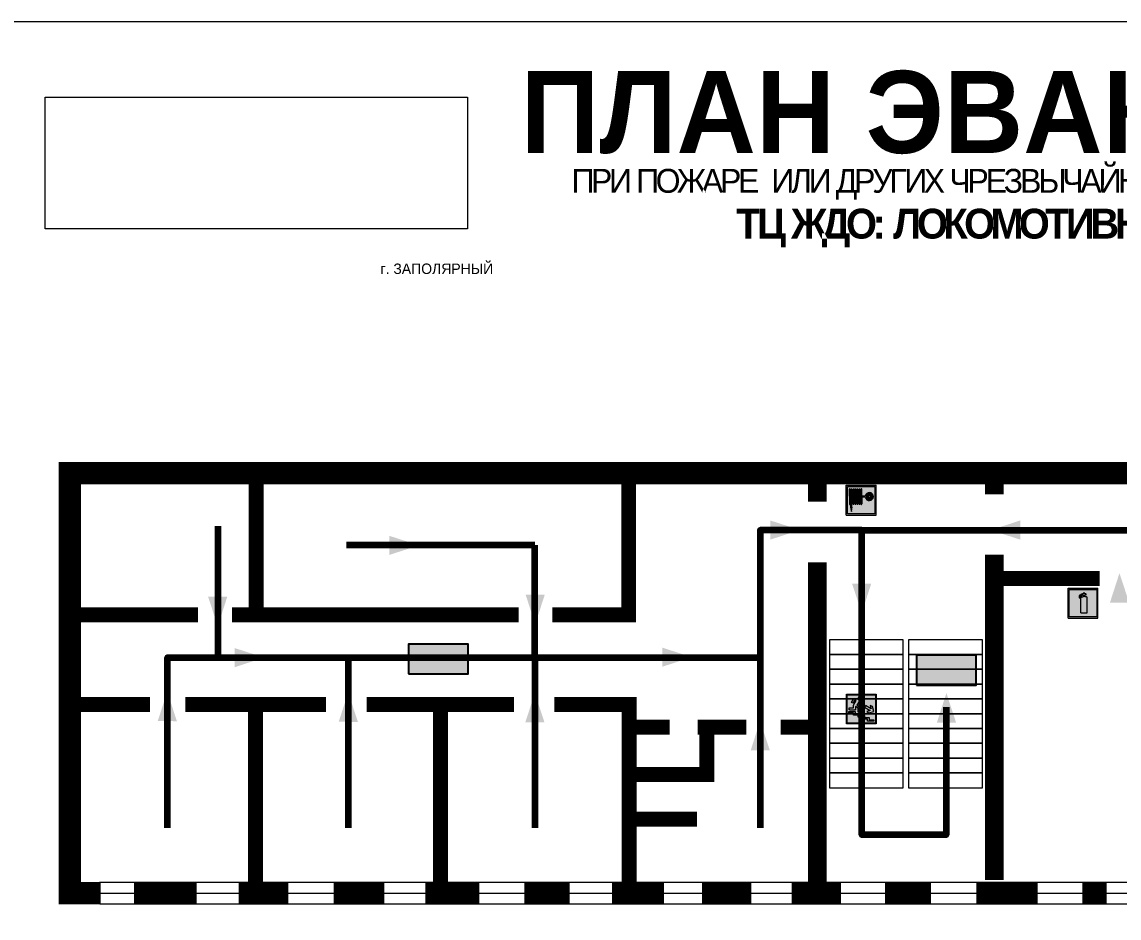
# Model space of a CAD drawing. Header units: millimetres. Extents: x 13114 to 67229, y 22859 to 38520.
# Drawn here: x 26208.4 to 26502.2, y 36500.5 to 36740.6 of the extents above; entities that cross this region are included whole.
import ezdxf

# ---------------------------------------------------------------- set-up
doc = ezdxf.new("R2010")
doc.units = ezdxf.units.MM
doc.layers.add('План_Штампы', color=7, linetype='Continuous')
doc.styles.add('обычный', font='arial.ttf')
picture_1 = doc.add_image_def('image1.jpg', size_in_pixel=(337, 105))

# ---------------------------------------------------------------- blocks, each defined once
blk = doc.blocks.new('A$C7B4425F7')
at = {"true_color": 0xffffff}
blk.add_hatch(color=7, dxfattribs=at).paths.add_polyline_path([(0, 0), (-16, 0), (-16, -8), (0, -8)])
h = blk.add_hatch(color=126)
h.paths.add_polyline_path([(-0.2, -0.2), (-15.8, -0.2), (-15.8, -7.8), (-0.2, -7.8)])
h.paths.add_polyline_path([(-11.76, -2.03), (-11.76, -3.66), (-11.17, -3.66, -0.568275), (-11.17, -6.18), (-12.58, -6.18), (-12.58, -2.03)], flags=16)
h.paths.add_polyline_path([(-13.33, -4.12, -0.495768), (-13.59, -6.18), (-15.03, -6.18), (-15.03, -2.03), (-13.59, -2.03, -0.487973)], flags=16)
h.paths.add_polyline_path([(-10.25, -2.03), (-9.48, -2.03), (-9.48, -6.18), (-10.25, -6.18)], flags=16)
h.paths.add_polyline_path([(-13.84, -3.69), (-14.24, -3.69), (-14.24, -3.03), (-13.9, -3.03, -0.692621)], flags=0)
h.paths.add_polyline_path([(-9.15, -2.03), (-8.4, -2.03), (-8.04, -3.07), (-7.68, -2.03), (-6.93, -2.03), (-7.64, -4.1), (-6.93, -6.18), (-7.68, -6.18), (-8.04, -5.14), (-8.4, -6.18), (-9.15, -6.18), (-8.44, -4.1)], flags=16)
h.paths.add_polyline_path([(-11.76, -4.46), (-11.42, -4.46, -0.692621), (-11.36, -5.12), (-11.76, -5.12)], flags=0)
h.paths.add_polyline_path([(-13.9, -5.2), (-14.24, -5.2), (-14.24, -4.55), (-13.84, -4.55, -0.708038)], flags=0)
edge = h.paths.add_edge_path(flags=16)
edge.add_ellipse((-5.51, -4.08), major_axis=(0, 2.05), ratio=0.586184, start_angle=0, end_angle=360)
edge = h.paths.add_edge_path(flags=0)
edge.add_ellipse((-5.51, -4.08), major_axis=(0, 1.14), ratio=0.454828, start_angle=0, end_angle=360)
h.paths.add_polyline_path([(-4.13, -4.96, 0.377264), (-3.48, -4.52, 0.0555), (-3.16, -2.03), (-1.66, -2.03), (-1.66, -4.96), (-0.96, -4.96), (-0.96, -7.01), (-1.75, -7.01), (-1.75, -6.18), (-3.3, -6.18), (-3.3, -7.02), (-4.13, -7.02)], flags=16)
h.paths.add_polyline_path([(-2.73, -2.91), (-2.28, -2.91), (-2.28, -4.96), (-3.05, -4.96, 0.079136)], flags=0)
at = {"color": 126}
blk.add_lwpolyline([(-16, -8), (0, -8), (0, 0), (-16, 0)], close=True, dxfattribs=at)
blk = doc.blocks.new('A$C32E8229D')
at = {"true_color": 0xffffff}
blk.add_hatch(color=7, dxfattribs=at).paths.add_polyline_path([(0, 0), (0, -8), (16, -8), (16, 0)])
h = blk.add_hatch(color=126)
h.paths.add_polyline_path([(0.2, -0.2), (15.8, -0.2), (15.8, -7.8), (0.2, -7.8)])
h.paths.add_polyline_path([(13.49, -2.05), (12.08, -2.05), (11.37, -2.63, 0.162397), (11.29, -2.84), (11.29, -3.63), (10.35, -3.63), (10.35, -4.05), (11.68, -4.05), (11.68, -3.48), (12.26, -4.28), (11.29, -5.1), (11.29, -6.78), (11.85, -6.78), (11.85, -5.44), (12.8, -4.64), (12.8, -5.94), (14.46, -5.94), (14.46, -5.39), (13.45, -5.39), (13.45, -3.97), (12.46, -2.59), (13.15, -2.59), (13.69, -3.34), (14.18, -3)], flags=16)
h.paths.add_polyline_path([(10.74, -1.82, 1), (11.8, -1.82, 1)], flags=16)
h.paths.add_polyline_path([(9.39, -3.59), (5.99, -3.59), (6.56, -3.03), (5.91, -3.03), (5.1, -3.83), (5.91, -4.64), (6.56, -4.64), (5.99, -4.09), (9.39, -4.09)], flags=16)
h.paths.add_polyline_path([(4.29, -1.08), (1.72, -1.08), (1.72, -6.6), (4.29, -6.6)], flags=16)
at = {"color": 126}
blk.add_lwpolyline([(16, -8), (0, -8), (0, 0), (16, 0)], close=True, dxfattribs=at)
blk = doc.blocks.new('вниз')
at = {"lineweight": 0, "true_color": 0xffffff}
h = blk.add_hatch(color=7, dxfattribs=at)
h.dxf.hatch_style = 1
h.paths.add_polyline_path([(40994.51, -4472.22), (40986.51, -4472.22), (40986.51, -4480.22), (40994.51, -4480.22)])
h.paths.add_polyline_path([(40994.31, -4472.42), (40994.31, -4480.01), (40986.71, -4480.01), (40986.71, -4472.42)], flags=16)
h.paths.add_polyline_path([(40988.43, -4473.53), (40989.43, -4473.53), (40990.19, -4473.96), (40990.19, -4474.6), (40991, -4474.6), (40991, -4475.06), (40989.73, -4475.06), (40989.73, -4474.46), (40989.3, -4475.18), (40990.17, -4475.7), (40990.17, -4477.11), (40989.63, -4477.11), (40989.63, -4476.01), (40988.94, -4475.59), (40988.94, -4476.46), (40988.94, -4476.46), (40987.47, -4476.46), (40987.26, -4476.46), (40987.26, -4475.92), (40988.4, -4475.92), (40988.4, -4475.2), (40989.1, -4473.99), (40988.66, -4473.99), (40988.24, -4474.7), (40987.86, -4474.47), (40988.41, -4473.56)], flags=0)
h.paths.add_polyline_path([(40990.55, -4473.29, -1), (40989.69, -4473.29, -1)], flags=0)
h.paths.add_polyline_path([(40988.85, -4476.89), (40988.85, -4477.43), (40990.1, -4477.43), (40990.1, -4477.99), (40991.34, -4477.99), (40991.34, -4478.54), (40992.59, -4478.54), (40992.59, -4479.09), (40993.83, -4479.09), (40993.83, -4479.52), (40992.17, -4479.52), (40992.17, -4478.97), (40990.91, -4478.97), (40990.91, -4478.41), (40989.68, -4478.41), (40989.68, -4477.86), (40988.43, -4477.86), (40988.43, -4477.31), (40987.6, -4477.31), (40987.18, -4477.31), (40987.18, -4476.89)], flags=0)
h.paths.add_polyline_path([(40991.61, -4475.33), (40993.12, -4476.2), (40992.9, -4475.27), (40993.48, -4475.6), (40993.83, -4476.88), (40992.56, -4477.22), (40991.97, -4476.88), (40992.9, -4476.61), (40991.38, -4475.74), (40991.58, -4475.39)], flags=0)
h.paths.add_polyline_path([(40990.19, -4473.96), (40989.43, -4473.53), (40988.43, -4473.53), (40988.41, -4473.56), (40987.86, -4474.47), (40988.24, -4474.7), (40988.66, -4473.99), (40989.1, -4473.99), (40988.4, -4475.2), (40988.4, -4475.92), (40987.26, -4475.92), (40987.26, -4476.46), (40987.47, -4476.46), (40988.94, -4476.46), (40988.94, -4476.27), (40988.94, -4475.59), (40989.63, -4476.01), (40989.63, -4477.11), (40990.17, -4477.11), (40990.17, -4475.7), (40989.3, -4475.18), (40989.73, -4474.46), (40989.73, -4475.06), (40991, -4475.06), (40991, -4474.6), (40990.19, -4474.6)], flags=0)
h.paths.add_polyline_path([(40990.55, -4473.29, 1), (40989.69, -4473.29, 1)], flags=0)
h.paths.add_polyline_path([(40991.61, -4475.33), (40991.58, -4475.39), (40991.38, -4475.74), (40992.9, -4476.61), (40991.97, -4476.88), (40992.56, -4477.22), (40993.83, -4476.88), (40993.48, -4475.6), (40992.9, -4475.27), (40993.12, -4476.2)], flags=0)
h.paths.add_polyline_path([(40990.1, -4477.43), (40988.85, -4477.43), (40988.85, -4476.89), (40987.18, -4476.89), (40987.18, -4477.31), (40987.6, -4477.31), (40988.43, -4477.31), (40988.43, -4477.86), (40989.68, -4477.86), (40989.68, -4478.41), (40990.91, -4478.41), (40990.91, -4478.97), (40992.17, -4478.97), (40992.17, -4479.52), (40993.83, -4479.52), (40993.83, -4479.09), (40992.59, -4479.09), (40992.59, -4478.54), (40991.34, -4478.54), (40991.34, -4477.99), (40990.1, -4477.99)], flags=0)
at = {"lineweight": 0}
h = blk.add_hatch(color=126, dxfattribs=at)
h.dxf.hatch_style = 1
h.paths.add_polyline_path([(40994.31, -4472.42), (40986.71, -4472.42), (40986.71, -4480.01), (40994.31, -4480.01)])
h.paths.add_polyline_path([(40988.43, -4473.53), (40989.43, -4473.53), (40990.19, -4473.96), (40990.19, -4474.6), (40991, -4474.6), (40991, -4475.06), (40989.73, -4475.06), (40989.73, -4474.46), (40989.3, -4475.18), (40990.17, -4475.7), (40990.17, -4477.11), (40989.63, -4477.11), (40989.63, -4476.01), (40988.94, -4475.59), (40988.94, -4476.46), (40988.94, -4476.46), (40987.47, -4476.46), (40987.26, -4476.46), (40987.26, -4475.92), (40988.4, -4475.92), (40988.4, -4475.2), (40989.1, -4473.99), (40988.66, -4473.99), (40988.24, -4474.7), (40987.86, -4474.47), (40988.41, -4473.56)], flags=16)
h.paths.add_polyline_path([(40990.55, -4473.29, -1), (40989.69, -4473.29, -1)], flags=16)
h.paths.add_polyline_path([(40988.85, -4476.89), (40988.85, -4477.43), (40990.1, -4477.43), (40990.1, -4477.99), (40991.34, -4477.99), (40991.34, -4478.54), (40992.59, -4478.54), (40992.59, -4479.09), (40993.83, -4479.09), (40993.83, -4479.52), (40992.17, -4479.52), (40992.17, -4478.97), (40990.91, -4478.97), (40990.91, -4478.41), (40989.68, -4478.41), (40989.68, -4477.86), (40988.43, -4477.86), (40988.43, -4477.31), (40987.6, -4477.31), (40987.18, -4477.31), (40987.18, -4476.89)], flags=16)
h.paths.add_polyline_path([(40991.61, -4475.33), (40993.12, -4476.2), (40992.9, -4475.27), (40993.48, -4475.6), (40993.83, -4476.88), (40992.56, -4477.22), (40991.97, -4476.88), (40992.9, -4476.61), (40991.38, -4475.74), (40991.58, -4475.39)], flags=16)
at = {"lineweight": 0, "true_color": 0xffffff}
h = blk.add_hatch(color=7, dxfattribs=at)
h.dxf.hatch_style = 1
h.paths.add_polyline_path([(40989.73, -4474.46), (40989.73, -4475.06), (40991, -4475.06), (40991, -4474.6), (40990.19, -4474.6), (40990.19, -4473.96), (40989.43, -4473.53), (40988.43, -4473.53), (40988.41, -4473.56), (40987.86, -4474.47), (40988.24, -4474.7), (40988.66, -4473.99), (40989.1, -4473.99), (40988.4, -4475.2), (40988.4, -4475.92), (40987.26, -4475.92), (40987.26, -4476.46), (40987.47, -4476.46), (40988.94, -4476.46), (40988.94, -4475.59), (40989.63, -4476.01), (40989.63, -4477.11), (40990.17, -4477.11), (40990.17, -4475.7), (40989.3, -4475.18)])
h.paths.add_polyline_path([(40989.69, -4473.29, 1), (40990.55, -4473.29, 1)])
h.paths.add_polyline_path([(40991.61, -4475.33), (40991.58, -4475.39), (40991.38, -4475.74), (40992.9, -4476.61), (40991.97, -4476.88), (40992.56, -4477.22), (40993.83, -4476.88), (40993.48, -4475.6), (40992.9, -4475.27), (40993.12, -4476.2)])
h.paths.add_polyline_path([(40990.1, -4477.43), (40988.85, -4477.43), (40988.85, -4476.89), (40987.18, -4476.89), (40987.18, -4477.31), (40987.6, -4477.31), (40988.43, -4477.31), (40988.43, -4477.86), (40989.68, -4477.86), (40989.68, -4478.41), (40990.91, -4478.41), (40990.91, -4478.97), (40992.17, -4478.97), (40992.17, -4479.52), (40993.83, -4479.52), (40993.83, -4479.09), (40992.59, -4479.09), (40992.59, -4478.54), (40991.34, -4478.54), (40991.34, -4477.99), (40990.1, -4477.99)])
at = {"color": 126, "lineweight": 0}
for points in [[(40986.51, -4472.22), (40994.51, -4472.22), (40994.51, -4480.22), (40986.51, -4480.22)], [(40986.71, -4472.42), (40994.31, -4472.42), (40994.31, -4480.01), (40986.71, -4480.01)]]:
    blk.add_lwpolyline(points, close=True, dxfattribs=at)
for points in [[(40987.47, -4476.46), (40987.26, -4476.46), (40987.26, -4475.92), (40988.4, -4475.92), (40988.4, -4475.2), (40989.1, -4473.99), (40988.66, -4473.99), (40988.24, -4474.7), (40987.86, -4474.47), (40988.41, -4473.56), (40988.43, -4473.53), (40989.43, -4473.53), (40990.19, -4473.96), (40990.19, -4474.6), (40991, -4474.6), (40991, -4475.06), (40989.73, -4475.06), (40989.73, -4474.46), (40989.3, -4475.18), (40990.17, -4475.7), (40990.17, -4477.11), (40989.63, -4477.11), (40989.63, -4476.01), (40988.94, -4475.59), (40988.94, -4476.46)], [(40987.6, -4477.31), (40987.18, -4477.31), (40987.18, -4476.89), (40988.85, -4476.89), (40988.85, -4477.43), (40990.1, -4477.43), (40990.1, -4477.99), (40991.34, -4477.99), (40991.34, -4478.54), (40992.59, -4478.54), (40992.59, -4479.09), (40993.83, -4479.09), (40993.83, -4479.52), (40992.17, -4479.52), (40992.17, -4478.97), (40990.91, -4478.97), (40990.91, -4478.41), (40989.68, -4478.41), (40989.68, -4477.86), (40988.43, -4477.86), (40988.43, -4477.31), (40987.6, -4477.31)], [(40987.47, -4476.46), (40988.94, -4476.46), (40988.94, -4476.27)], [(40991.58, -4475.39), (40991.38, -4475.74), (40992.9, -4476.61), (40991.97, -4476.88), (40992.56, -4477.22), (40993.83, -4476.88), (40993.48, -4475.6), (40992.9, -4475.27), (40993.12, -4476.2), (40991.61, -4475.33), (40991.58, -4475.39)]]:
    blk.add_lwpolyline(points, dxfattribs=at)
blk.add_circle((40990.12, -4473.29), 0.432, dxfattribs=at)
blk = doc.blocks.new('A$C37112FD5')
at = {"true_color": 0xf5f5ff}
h = blk.add_hatch(color=7, dxfattribs=at)
h.dxf.hatch_style = 1
h.paths.add_polyline_path([(12.8, -7.4), (0, -7.4), (0, -20.2), (12.8, -20.2)])
h.paths.add_polyline_path([(12.29, -7.91), (12.29, -19.69), (0.51, -19.69), (0.51, -7.91)], flags=16)
h.paths.add_polyline_path([(4.98, -9.04, -0.42597), (5.17, -9.22), (5.17, -12.25), (5.17, -15.29, -0.432244), (4.98, -15.47), (4.83, -15.47, -0.42597), (4.64, -15.29), (4.64, -12.25), (4.64, -9.22, -0.432244), (4.83, -9.04)], flags=0)
h.paths.add_polyline_path([(4.28, -9.22), (4.28, -12.25), (4.28, -15.29, -0.432244), (4.09, -15.47), (3.94, -15.47, -0.42597), (3.75, -15.29), (3.75, -12.25), (3.75, -9.22, -0.432244), (3.94, -9.04), (4.09, -9.04, -0.42597)], flags=0)
h.paths.add_polyline_path([(5.72, -9.04), (5.87, -9.04, -0.42597), (6.06, -9.22), (6.06, -12.25), (6.06, -15.29, -0.432244), (5.87, -15.47), (5.72, -15.47, -0.42597), (5.53, -15.29), (5.53, -12.25), (5.53, -9.22, -0.432244)], flags=0)
h.paths.add_polyline_path([(6.42, -8.9), (6.5, -8.9, -0.42597), (6.69, -9.08), (6.69, -12.03), (8.21, -12.03, -15.824349), (8.21, -12.47), (6.69, -12.47), (6.69, -15.42, -0.432244), (6.5, -15.6), (6.42, -15.6)], flags=0)
h.paths.add_polyline_path([(3.39, -9.22), (3.39, -12.25), (3.39, -15.29, -0.432244), (3.2, -15.47), (3.05, -15.47, -0.42597), (2.85, -15.29), (2.85, -12.25), (2.85, -9.22, -0.432244), (3.05, -9.04), (3.2, -9.04, -0.42597)], flags=0)
h.paths.add_polyline_path([(2.5, -9.22), (2.5, -16.71), (1.96, -16.71), (1.96, -9.22, -0.432244), (2.15, -9.04), (2.31, -9.04, -0.42597)], flags=0)
h.paths.add_polyline_path([(1.61, -8.9), (1.61, -15.6), (1.57, -15.6, -0.42597), (1.37, -15.42), (1.37, -12.03), (1.37, -9.09, -0.432244), (1.57, -8.9)], flags=0)
h.paths.add_polyline_path([(9.76, -10.81), (9.76, -12.03), (8.49, -12.03, -0.336371)], flags=0)
h.paths.add_polyline_path([(8.49, -12.47), (9.76, -12.47), (9.76, -13.7, -0.336371)], flags=0)
h.paths.add_polyline_path([(10.11, -10.81, -0.336371), (11.38, -12.03), (10.11, -12.03)], flags=0)
h.paths.add_polyline_path([(10.11, -12.47), (11.38, -12.47, -0.336371), (10.11, -13.7)], flags=0)
h.paths.add_polyline_path([(2.5, -16.84), (2.5, -17.05), (1.97, -17.05), (1.97, -16.84)], flags=0)
h.paths.add_polyline_path([(2.5, -17.24, -0.033778), (2.24, -18.6, -0.033778), (1.97, -17.24)], flags=0)
h = blk.add_hatch(color=242)
h.dxf.hatch_style = 1
h.paths.add_polyline_path([(12.29, -7.91), (0.51, -7.91), (0.51, -19.69), (12.29, -19.69)])
h.paths.add_polyline_path([(6.42, -15.6), (6.42, -8.9), (6.5, -8.9, -0.42597), (6.69, -9.08), (6.69, -12.03), (8.21, -12.03, -15.824349), (8.21, -12.47), (6.69, -12.47), (6.69, -15.42, -0.432244), (6.5, -15.6)], flags=16)
h.paths.add_polyline_path([(5.87, -15.47), (5.72, -15.47, -0.42597), (5.53, -15.29), (5.53, -12.25), (5.53, -9.22, -0.432244), (5.72, -9.04), (5.87, -9.04, -0.42597), (6.06, -9.22), (6.06, -12.25), (6.06, -15.29, -0.432244)], flags=16)
h.paths.add_polyline_path([(4.98, -15.47), (4.83, -15.47, -0.42597), (4.64, -15.29), (4.64, -12.25), (4.64, -9.22, -0.432244), (4.83, -9.04), (4.98, -9.04, -0.42597), (5.17, -9.22), (5.17, -12.25), (5.17, -15.29, -0.432244)], flags=16)
h.paths.add_polyline_path([(4.09, -15.47), (3.94, -15.47, -0.42597), (3.75, -15.29), (3.75, -12.25), (3.75, -9.22, -0.432244), (3.94, -9.04), (4.09, -9.04, -0.42597), (4.28, -9.22), (4.28, -12.25), (4.28, -15.29, -0.432244)], flags=16)
h.paths.add_polyline_path([(3.2, -15.47), (3.05, -15.47, -0.42597), (2.85, -15.29), (2.85, -12.25), (2.85, -9.22, -0.432244), (3.05, -9.04), (3.2, -9.04, -0.42597), (3.39, -9.22), (3.39, -12.25), (3.39, -15.29, -0.432244)], flags=16)
h.paths.add_polyline_path([(2.5, -17.05), (1.97, -17.05), (1.97, -16.84), (2.5, -16.84)], flags=16)
h.paths.add_polyline_path([(2.5, -17.24, -0.033778), (2.24, -18.6, -0.033778), (1.97, -17.24)], flags=16)
h.paths.add_polyline_path([(2.5, -16.71), (1.96, -16.71), (1.96, -9.22, -0.432244), (2.15, -9.04), (2.31, -9.04, -0.42597), (2.5, -9.22)], flags=16)
h.paths.add_polyline_path([(1.61, -15.6), (1.57, -15.6, -0.42597), (1.37, -15.42), (1.37, -12.03), (1.37, -9.09, -0.432244), (1.57, -8.9), (1.61, -8.9)], flags=16)
h.paths.add_polyline_path([(8.49, -12.47), (9.76, -12.47), (9.76, -13.7, -0.336371)], flags=0)
h.paths.add_polyline_path([(10.11, -13.7), (10.11, -12.47), (11.38, -12.47, -0.336371)], flags=0)
h.paths.add_polyline_path([(8.49, -12.03, -0.336371), (9.76, -10.81), (9.76, -12.03)], flags=0)
h.paths.add_polyline_path([(10.11, -12.03), (10.11, -10.81, -0.336371), (11.38, -12.03)], flags=0)
h = blk.add_hatch(color=7, dxfattribs=at)
h.dxf.hatch_style = 1
h.paths.add_polyline_path([(1.61, -8.9), (1.57, -8.9, 0.432244), (1.37, -9.09), (1.37, -12.03), (1.37, -15.42, 0.42597), (1.57, -15.6), (1.61, -15.6)])
h.paths.add_polyline_path([(2.5, -9.22, 0.42597), (2.31, -9.04), (2.15, -9.04, 0.432244), (1.96, -9.22), (1.96, -16.71), (2.5, -16.71)])
h.paths.add_polyline_path([(2.5, -16.84), (1.97, -16.84), (1.97, -17.05), (2.5, -17.05)])
h.paths.add_polyline_path([(2.5, -17.24), (1.97, -17.24, 0.033778), (2.24, -18.6, 0.033778)])
h.paths.add_polyline_path([(3.39, -12.25), (3.39, -9.22, 0.42597), (3.2, -9.04), (3.05, -9.04, 0.432244), (2.85, -9.22), (2.85, -12.25), (2.85, -15.29, 0.42597), (3.05, -15.47), (3.2, -15.47, 0.432244), (3.39, -15.29)])
h.paths.add_polyline_path([(4.28, -12.25), (4.28, -9.22, 0.42597), (4.09, -9.04), (3.94, -9.04, 0.432244), (3.75, -9.22), (3.75, -12.25), (3.75, -15.29, 0.42597), (3.94, -15.47), (4.09, -15.47, 0.432244), (4.28, -15.29)])
h.paths.add_polyline_path([(5.17, -12.25), (5.17, -9.22, 0.42597), (4.98, -9.04), (4.83, -9.04, 0.432244), (4.64, -9.22), (4.64, -12.25), (4.64, -15.29, 0.42597), (4.83, -15.47), (4.98, -15.47, 0.432244), (5.17, -15.29)])
h.paths.add_polyline_path([(6.06, -12.25), (6.06, -9.22, 0.42597), (5.87, -9.04), (5.72, -9.04, 0.432244), (5.53, -9.22), (5.53, -12.25), (5.53, -15.29, 0.42597), (5.72, -15.47), (5.87, -15.47, 0.432244), (6.06, -15.29)])
h.paths.add_polyline_path([(6.69, -12.47), (8.21, -12.47, 15.824349), (8.21, -12.03), (6.69, -12.03), (6.69, -9.08, 0.42597), (6.5, -8.9), (6.42, -8.9), (6.42, -15.6), (6.5, -15.6, 0.432244), (6.69, -15.42)])
h.paths.add_polyline_path([(8.49, -12.47), (9.76, -12.47), (9.76, -13.7, -0.336371)], flags=16)
h.paths.add_polyline_path([(8.49, -12.03, -0.336371), (9.76, -10.81), (9.76, -12.03)], flags=16)
h.paths.add_polyline_path([(10.11, -12.47), (11.38, -12.47, -0.336371), (10.11, -13.7)], flags=16)
h.paths.add_polyline_path([(10.11, -12.03), (10.11, -10.81, -0.336371), (11.38, -12.03)], flags=16)
h = blk.add_hatch(color=242)
h.dxf.hatch_style = 1
h.paths.add_polyline_path([(9.76, -10.81, 0.336371), (8.49, -12.03), (9.76, -12.03)])
h.paths.add_polyline_path([(10.11, -10.81), (10.11, -12.03), (11.38, -12.03, 0.336371)])
h.paths.add_polyline_path([(11.38, -12.47), (10.11, -12.47), (10.11, -13.7, 0.336371)])
h.paths.add_polyline_path([(9.76, -12.47), (8.49, -12.47, 0.336371), (9.76, -13.7)])
at = {"color": 242, "lineweight": 5}
for p, q in [((0, -20.2), (0, -7.4)), ((0, -7.4), (12.8, -7.4)), ((1.37, -12.03), (1.37, -9.08)), ((1.57, -8.9), (1.61, -8.9)), ((1.61, -8.9), (1.61, -15.6)), ((1.96, -16.71), (1.96, -9.22)), ((2.15, -9.04), (2.31, -9.04)), ((2.5, -16.71), (2.5, -9.22)), ((2.85, -12.25), (2.85, -9.22)), ((3.05, -9.04), (3.2, -9.04)), ((3.39, -12.25), (3.39, -9.22)), ((3.75, -12.25), (3.75, -9.22)), ((3.94, -9.04), (4.09, -9.04)), ((4.28, -12.25), (4.28, -9.22)), ((4.64, -12.25), (4.64, -9.22)), ((4.83, -9.04), (4.98, -9.04)), ((5.17, -12.25), (5.17, -9.22)), ((5.53, -12.25), (5.53, -9.22)), ((5.72, -9.04), (5.87, -9.04)), ((6.06, -12.25), (6.06, -9.22)), ((6.42, -8.9), (6.42, -15.6)), ((6.5, -8.9), (6.42, -8.9)), ((6.69, -12.03), (6.69, -9.08)), ((12.8, -20.2), (12.8, -7.4)), ((1.37, -12.03), (1.37, -15.42)), ((2.85, -12.25), (2.85, -15.29)), ((3.39, -12.25), (3.39, -15.29)), ((3.75, -12.25), (3.75, -15.29)), ((4.28, -12.25), (4.28, -15.29)), ((4.64, -12.25), (4.64, -15.29)), ((5.17, -12.25), (5.17, -15.29)), ((5.53, -12.25), (5.53, -15.29)), ((6.06, -12.25), (6.06, -15.29)), ((8.21, -12.03), (6.69, -12.03)), ((8.21, -12.47), (6.69, -12.47)), ((6.69, -12.47), (6.69, -15.42)), ((9.76, -12.03), (8.49, -12.03)), ((9.76, -12.47), (8.49, -12.47)), ((9.76, -10.81), (9.76, -12.03)), ((9.76, -12.47), (9.76, -13.7)), ((10.11, -10.81), (10.11, -12.03)), ((11.38, -12.03), (10.11, -12.03)), ((11.38, -12.47), (10.11, -12.47)), ((10.11, -12.47), (10.11, -13.7)), ((1.57, -15.6), (1.61, -15.6)), ((1.96, -16.71), (2.5, -16.71)), ((1.97, -16.84), (2.5, -16.84)), ((1.97, -17.05), (1.97, -16.84)), ((2.5, -17.05), (1.97, -17.05)), ((1.97, -17.24), (2.5, -17.24)), ((2.5, -16.84), (2.5, -17.05)), ((3.05, -15.47), (3.2, -15.47)), ((3.94, -15.47), (4.09, -15.47)), ((4.83, -15.47), (4.98, -15.47)), ((5.72, -15.47), (5.87, -15.47)), ((6.42, -15.6), (6.5, -15.6)), ((0, -20.2), (12.8, -20.2))]:
    blk.add_line(p, q, dxfattribs=at)
blk.add_lwpolyline([(0.51, -7.91), (12.29, -7.91), (12.29, -19.69), (0.51, -19.69)], close=True, dxfattribs=at)
for centre, radius, start, end in [((1.56, -9.09), 0.182, 87.1027, 180.6071), ((2.15, -9.22), 0.182, 87.1027, 180.6071), ((2.32, -9.22), 0.182, 359.3929, 92.8973), ((3.04, -9.22), 0.182, 87.1027, 180.6071), ((3.21, -9.22), 0.182, 359.3929, 92.8973), ((3.93, -9.22), 0.182, 87.1027, 180.6071), ((4.1, -9.22), 0.182, 359.3929, 92.8973), ((4.82, -9.22), 0.182, 87.1027, 180.6071), ((4.99, -9.22), 0.182, 359.3929, 92.8973), ((5.71, -9.22), 0.182, 87.1027, 180.6071), ((5.88, -9.22), 0.182, 359.3929, 92.8973), ((6.51, -9.09), 0.182, 359.3929, 92.8973), ((9.93, -12.25), 1.74, 187.2319, 172.7681), ((9.93, -12.25), 1.46, 96.9927, 171.3585), ((9.93, -12.25), 1.46, 188.6415, 263.0073), ((9.93, -12.25), 1.46, 8.6415, 83.0073), ((9.93, -12.25), 1.46, 276.9927, 351.3585), ((1.56, -15.42), 0.182, 179.3929, 272.8973), ((12.17, -15.98), 10.27, 187.041, 194.7793), ((-7.7, -15.98), 10.27, 345.2207, 352.959), ((3.04, -15.29), 0.182, 179.3929, 272.8973), ((3.21, -15.29), 0.182, 267.1027, 0.6071), ((3.93, -15.29), 0.182, 179.3929, 272.8973), ((4.1, -15.29), 0.182, 267.1027, 0.6071), ((4.82, -15.29), 0.182, 179.3929, 272.8973), ((4.99, -15.29), 0.182, 267.1027, 0.6071), ((5.71, -15.29), 0.182, 179.3929, 272.8973), ((5.88, -15.29), 0.182, 267.1027, 0.6071), ((6.51, -15.42), 0.182, 267.1027, 0.6071)]:
    blk.add_arc(centre, radius, start, end, dxfattribs=at)
blk = doc.blocks.new('A$C3AD82952')
at = {"true_color": 0xf5f5ff}
h = blk.add_hatch(color=7, dxfattribs=at)
h.dxf.hatch_style = 1
h.paths.add_polyline_path([(8.21, 8.73, 0.414214), (7.89, 9.05), (7.22, 9.05), (7.22, 9.92), (7.59, 9.92, 1), (7.57, 10.36), (7.22, 10.36), (7.22, 10.6), (6.43, 10.6), (6.43, 10.36), (6.01, 10.36), (4.74, 9.59), (4.74, 8.69), (4.98, 8.73), (4.98, 9.26), (6.12, 9.91), (6.43, 9.91), (6.43, 9.05), (5.76, 9.05, 0.414214), (5.44, 8.73), (5.44, 2.2), (8.21, 2.2)], flags=0)
h.paths.add_polyline_path([(12.8, 12.8), (0, 12.8), (0, 0), (12.8, 0)])
h.paths.add_polyline_path([(0.51, 12.29), (12.29, 12.29), (12.29, 0.51), (0.51, 0.51)], flags=16)
h.paths.add_polyline_path([(4.74, 9.59), (6.01, 10.36), (6.43, 10.36), (6.43, 10.6), (7.22, 10.6), (7.22, 10.36), (7.59, 10.36, -0.94586), (7.59, 9.92), (7.22, 9.92), (7.22, 9.05), (7.89, 9.05, -0.414214), (8.21, 8.73), (8.21, 2.2), (5.44, 2.2), (5.44, 8.73, -0.414214), (5.76, 9.05), (6.43, 9.05), (6.43, 9.91), (6.12, 9.91), (4.98, 9.26), (4.98, 8.73), (4.74, 8.69)], flags=0)
h = blk.add_hatch(color=242)
h.dxf.hatch_style = 1
h.paths.add_polyline_path([(12.29, 12.29), (0.51, 12.29), (0.51, 0.51), (12.29, 0.51)])
h.paths.add_polyline_path([(4.74, 8.69), (4.74, 9.59), (6.01, 10.36), (6.43, 10.36), (6.43, 10.6), (7.22, 10.6), (7.22, 10.36), (7.59, 10.36, -0.94586), (7.59, 9.92), (7.22, 9.92), (7.22, 9.05), (7.89, 9.05, -0.414214), (8.21, 8.73), (8.21, 2.2), (5.44, 2.2), (5.44, 8.73, -0.414214), (5.76, 9.05), (6.43, 9.05), (6.43, 9.91), (6.12, 9.91), (4.98, 9.26), (4.98, 8.73)], flags=16)
h = blk.add_hatch(color=7, dxfattribs=at)
h.dxf.hatch_style = 1
h.paths.add_polyline_path([(8.21, 8.73, 0.414214), (7.89, 9.05), (7.22, 9.05), (7.22, 9.92), (7.59, 9.92, 1), (7.57, 10.36), (7.22, 10.36), (7.22, 10.6), (6.43, 10.6), (6.43, 10.36), (6.01, 10.36), (4.74, 9.59), (4.74, 8.69), (4.98, 8.73), (4.98, 9.26), (6.12, 9.91), (6.43, 9.91), (6.43, 9.05), (5.76, 9.05, 0.414214), (5.44, 8.73), (5.44, 2.2), (8.21, 2.2)])
at = {"color": 242, "lineweight": 5}
for p, q in [((0, 0), (0, 12.8)), ((0, 12.8), (12.8, 12.8)), ((6.01, 10.36), (4.74, 9.59)), ((4.74, 9.59), (4.74, 8.69)), ((4.98, 9.26), (6.12, 9.91)), ((6.01, 10.36), (6.43, 10.36)), ((6.12, 9.91), (6.43, 9.91)), ((7.22, 10.6), (6.43, 10.6)), ((6.43, 10.6), (6.43, 10.36)), ((6.43, 9.91), (6.43, 9.05)), ((7.22, 10.36), (7.22, 10.6)), ((7.59, 10.36), (7.22, 10.36)), ((7.22, 9.05), (7.22, 9.92)), ((7.59, 9.92), (7.22, 9.92)), ((12.8, 0), (12.8, 12.8)), ((4.74, 8.69), (4.98, 8.73)), ((4.98, 8.73), (4.98, 9.26)), ((5.44, 2.2), (5.44, 8.73)), ((5.76, 9.05), (6.43, 9.05)), ((7.89, 9.05), (7.22, 9.05)), ((8.21, 2.2), (8.21, 8.73)), ((0, 0), (12.8, 0)), ((5.44, 2.2), (8.21, 2.2))]:
    blk.add_line(p, q, dxfattribs=at)
blk.add_lwpolyline([(0.51, 12.29), (12.29, 12.29), (12.29, 0.51), (0.51, 0.51)], close=True, dxfattribs=at)
for centre, radius, start, end in [((7.58, 10.14), 0.223, 273.1875, 86.8125), ((5.76, 8.73), 0.32, 90, 180), ((7.89, 8.73), 0.32, 0, 90)]:
    blk.add_arc(centre, radius, start, end, dxfattribs=at)

msp = doc.modelspace()

# ---------------------------------------------------------------- linework, layer by layer
at = {"color": 5, "lineweight": 0}
msp.add_lwpolyline([(26189.29, 36345.59), (26789.29, 36345.59), (26789.29, 36740.59), (26189.29, 36740.59)], close=True, dxfattribs=at)
at = {"lineweight": 0}
for points, const_width in [([(26468.82, 36614.08), (26468.82, 36621.92)], 5), ([(26271.17, 36581.76), (26271.17, 36619.72)], 4), ([(26350.5, 36581.76), (26370.9, 36581.76), (26370.9, 36618.64)], 4), ([(26421.42, 36612.06), (26421.42, 36619.9)], 5), ([(26468.82, 36510.73), (26468.82, 36597.85)], 5), ([(26421.42, 36508.71), (26421.42, 36595.83)], 5), ([(26469.41, 36591.48), (26497.03, 36591.48)], 4), ([(26222.42, 36581.76), (26255.54, 36581.76)], 4), ([(26264.71, 36581.76), (26280.91, 36581.76)], 4), ([(26280.91, 36581.76), (26341.44, 36581.76)], 4), ([(26222.21, 36557.72), (26242.75, 36557.72)], 4), ([(26252.19, 36557.72), (26289.85, 36557.72)], 4), ([(26270.98, 36507.23), (26270.98, 36557.72)], 4), ([(26300.71, 36557.72), (26340.17, 36557.72)], 4), ([(26320.54, 36507.23), (26320.54, 36557.72)], 4), ([(26350.96, 36557.72), (26371.02, 36557.72), (26371.02, 36509.81), (26371.02, 36551.65), (26381.87, 36551.65)], 4), ([(26391.84, 36551.65), (26391.84, 36538.97), (26371.02, 36538.97)], 4), ([(26389.35, 36551.65), (26402.39, 36551.65)], 4), ([(26411.64, 36551.65), (26421.96, 36551.65)], 4), ([(26371.02, 36527), (26389.23, 36527)], 4)]:
    msp.add_lwpolyline(points, dxfattribs=dict(at, const_width=const_width))
at = {"lineweight": 100, "const_width": 6}
for points in [[(26229.51, 36507.23), (26221.21, 36507.23), (26221.21, 36619.69), (26767.05, 36619.69), (26767.05, 36507.23), (26756.81, 36507.23)], [(26255.19, 36507.23), (26238.46, 36507.23)], [(26279.73, 36507.23), (26266.45, 36507.23)], [(26305.44, 36507.23), (26291.86, 36507.23)], [(26330.87, 36507.23), (26316.42, 36507.23)], [(26355.13, 36507.23), (26343, 36507.23)], [(26380.38, 36507.23), (26366.4, 36507.23)], [(26403.73, 36507.23), (26390.52, 36507.23)], [(26427.81, 36507.23), (26414.6, 36507.23)], [(26451.89, 36507.23), (26439.58, 36507.23)], [(26480.43, 36507.23), (26464.02, 36507.23)], [(26498.95, 36507.23), (26492.41, 36507.23)]]:
    msp.add_lwpolyline(points, dxfattribs=at)
at = {"color": 126, "lineweight": 100, "true_color": 0x008754}
for points in [[(26260.95, 36570.32), (26260.95, 36605.55)], [(26433.39, 36604.45), (26406.08, 36604.45), (26406.08, 36524.71)], [(26455.98, 36557.04), (26455.98, 36522.85), (26433.39, 36522.85), (26433.39, 36604.45), (26712.85, 36604.45)], [(26345.74, 36600.45), (26295.34, 36600.45)], [(26345.74, 36570.32), (26345.74, 36600.45)], [(26247.35, 36524.71), (26247.35, 36570.32), (26406.08, 36570.32)], [(26295.81, 36570.32), (26295.81, 36524.71)], [(26345.74, 36570.32), (26345.74, 36524.71)]]:
    msp.add_lwpolyline(points, dxfattribs=at)
at = {"lineweight": 0}
for points in [[(26424.66, 36571.13), (26444.43, 36571.13), (26444.43, 36575.09), (26424.66, 36575.09)], [(26445.88, 36571.13), (26465.65, 36571.13), (26465.65, 36575.09), (26445.88, 36575.09)], [(26424.66, 36567.17), (26444.43, 36567.17), (26444.43, 36571.13), (26424.66, 36571.13)], [(26445.88, 36567.17), (26465.65, 36567.17), (26465.65, 36571.13), (26445.88, 36571.13)], [(26424.66, 36563.21), (26444.43, 36563.21), (26444.43, 36567.17), (26424.66, 36567.17)], [(26445.88, 36563.21), (26465.65, 36563.21), (26465.65, 36567.17), (26445.88, 36567.17)], [(26424.66, 36559.24), (26444.43, 36559.24), (26444.43, 36563.21), (26424.66, 36563.21)], [(26445.88, 36559.24), (26465.65, 36559.24), (26465.65, 36563.21), (26445.88, 36563.21)], [(26424.66, 36555.28), (26444.43, 36555.28), (26444.43, 36559.24), (26424.66, 36559.24)], [(26445.88, 36555.28), (26465.65, 36555.28), (26465.65, 36559.24), (26445.88, 36559.24)], [(26424.66, 36551.32), (26444.43, 36551.32), (26444.43, 36555.28), (26424.66, 36555.28)], [(26445.88, 36551.32), (26465.65, 36551.32), (26465.65, 36555.28), (26445.88, 36555.28)], [(26424.66, 36547.36), (26444.43, 36547.36), (26444.43, 36551.32), (26424.66, 36551.32)], [(26445.88, 36547.36), (26465.65, 36547.36), (26465.65, 36551.32), (26445.88, 36551.32)], [(26424.66, 36543.4), (26444.43, 36543.4), (26444.43, 36547.36), (26424.66, 36547.36)], [(26445.88, 36543.4), (26465.65, 36543.4), (26465.65, 36547.36), (26445.88, 36547.36)], [(26424.66, 36539.44), (26444.43, 36539.44), (26444.43, 36543.4), (26424.66, 36543.4)], [(26445.88, 36539.44), (26465.65, 36539.44), (26465.65, 36543.4), (26445.88, 36543.4)], [(26424.66, 36535.47), (26444.43, 36535.47), (26444.43, 36539.44), (26424.66, 36539.44)], [(26445.88, 36535.47), (26465.65, 36535.47), (26465.65, 36539.44), (26445.88, 36539.44)]]:
    msp.add_lwpolyline(points, close=True, dxfattribs=at)
for points in [[(26229.14, 36510.15), (26763.46, 36510.15)], [(26229.51, 36507.23), (26763.83, 36507.23)], [(26229.23, 36504.35), (26763.55, 36504.35)]]:
    msp.add_lwpolyline(points, dxfattribs=at)
at = {"layer": 'План_Штампы', "color": 126, "true_color": 0x008754}
for points in [[(26408.84, 36601.91), (26408.85, 36607.04), (26416.73, 36604.5)], [(26475.77, 36607.05), (26475.76, 36601.92), (26467.88, 36604.46)], [(26306.78, 36597.8), (26306.79, 36602.94), (26314.67, 36600.39)], [(26504.94, 36585.05), (26499.81, 36585.06), (26502.35, 36592.94)], [(26430.73, 36590.15), (26435.87, 36590.14), (26433.32, 36582.26)], [(26258.26, 36586.63), (26263.4, 36586.61), (26260.85, 36578.73)], [(26343.3, 36587.17), (26348.43, 36587.16), (26345.89, 36579.28)], [(26265.37, 36567.73), (26265.38, 36572.87), (26273.26, 36570.32)], [(26379.89, 36567.85), (26379.91, 36572.98), (26387.78, 36570.44)], [(26249.91, 36553.28), (26244.77, 36553.3), (26247.32, 36561.17)], [(26298.38, 36553.1), (26293.25, 36553.11), (26295.79, 36560.99)], [(26348.36, 36552.93), (26343.22, 36552.94), (26345.77, 36560.82)], [(26458.59, 36552.91), (26453.46, 36552.92), (26456, 36560.8)], [(26408.71, 36545.44), (26403.58, 36545.45), (26406.12, 36553.33)]]:
    msp.add_solid(points, dxfattribs=at)

# ---------------------------------------------------------------- block references
for name, p, xscale, yscale, zscale in [('A$C37112FD5', (26429.15, 36621.11), 0.6249984004534781, 0.6249984004534781, 0.6249984004534781), ('A$C3AD82952', (26488.59, 36580.91), 0.625, 0.625, 0.625)]:
    msp.add_blockref(name, p, dxfattribs=dict(xscale=xscale, yscale=yscale, zscale=zscale))
at = {"color": 126, "true_color": 0x008754}
msp.add_blockref('вниз', (-14557.29, 41032.77), dxfattribs=at)
at = {"layer": 'План_Штампы', "color": 126, "true_color": 0x008754, "xscale": -1}
msp.add_blockref('A$C32E8229D', (26327.9, 36573.93), dxfattribs=at)
at = {"layer": 'План_Штампы'}
msp.add_blockref('A$C7B4425F7', (26463.95, 36570.97), dxfattribs=at)

# ---------------------------------------------------------------- texts
at = {"lineweight": 0, "style": 'обычный'}
for s, insert, char_height, width, attachment_point in [('{\\fProxima Nova Rg|b1|i0|c204|p2;ПЛАН ЭВАКУАЦИИ}', (26341.94, 36727.47), 22, 493.8901, 1), ('\\pi-8.4,l8.4,t8.4;{\\fProxima Nova Rg|b0|i0|c204|p2;г. ЗАПОЛЯРНЫЙ\\H1.6404x; }', (26319.53, 36674.45), 2.8, 126.6484, 5)]:
    msp.add_mtext(s, dxfattribs=dict(at, insert=insert, char_height=char_height, width=width, attachment_point=attachment_point))
at = {"color": 0, "lineweight": 0, "insert": (26493.05, 36701.4), "char_height": 8, "width": 449.2158, "attachment_point": 5, "style": 'обычный'}
msp.add_mtext('{\\fArial Black|b1|i0|c204|p34;\\H2x;\\T0.85;  \\fArial Narrow|b0|i0|c204|p34;\\H0.8x;\\W0.9;\\P\\fProxima Nova Rg|b0|i0|c204|p2;\\H0.5x;\\W1;\\C256;ПРИ ПОЖАРЕ  ИЛИ ДРУГИХ ЧРЕЗВЫЧАЙНЫХ СИТУАЦИЯХ  ИЗ ПОМЕЩЕНИЙ \\fProxima Nova Rg|b1|i0|c204|p2;\\H1.25x;\\PТЦ ЖДО: ЛОКОМОТИВНОЕ ДЕПО 2 ЭТАЖ }', dxfattribs=at)

# ---------------------------------------------------------------- pictures from other files: only their frames are drawn
at = {"color": 7, "lineweight": 0, "true_color": 0xf5f5ff}
image = msp.add_image(picture_1, insert=(26214.66, 36685.16), size_in_units=(113.11, 35.24), dxfattribs=at)
image.dxf.flags = 7

doc.saveas('drawing.dxf')
